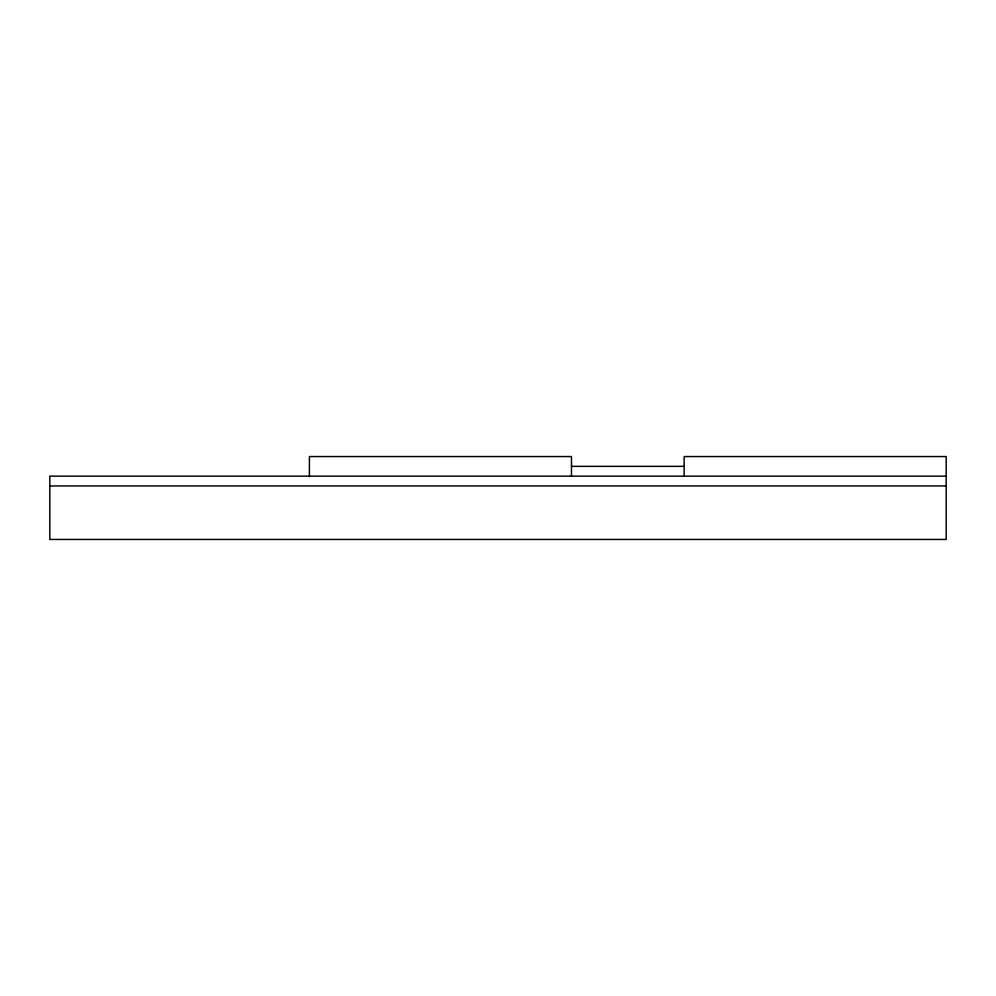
<?xml version="1.0" encoding="UTF-8"?>
<svg xmlns="http://www.w3.org/2000/svg" width="996" height="996" viewBox="0 0 996 996"><rect width="100%" height="100%" fill="white"/><g stroke="black" fill="none" stroke-linecap="round" stroke-linejoin="round"><path stroke-width="1.49" d="M571.48 466.352L684.14 466.352M946.2 476.15L49.8 476.15L49.8 539.446L946.2 539.446L946.2 456.554L684.14 456.554L684.14 476.15M49.8 485.948L946.2 485.948M571.48 476.15L571.48 456.554L309.407 456.554L309.407 476.661"/></g></svg>
